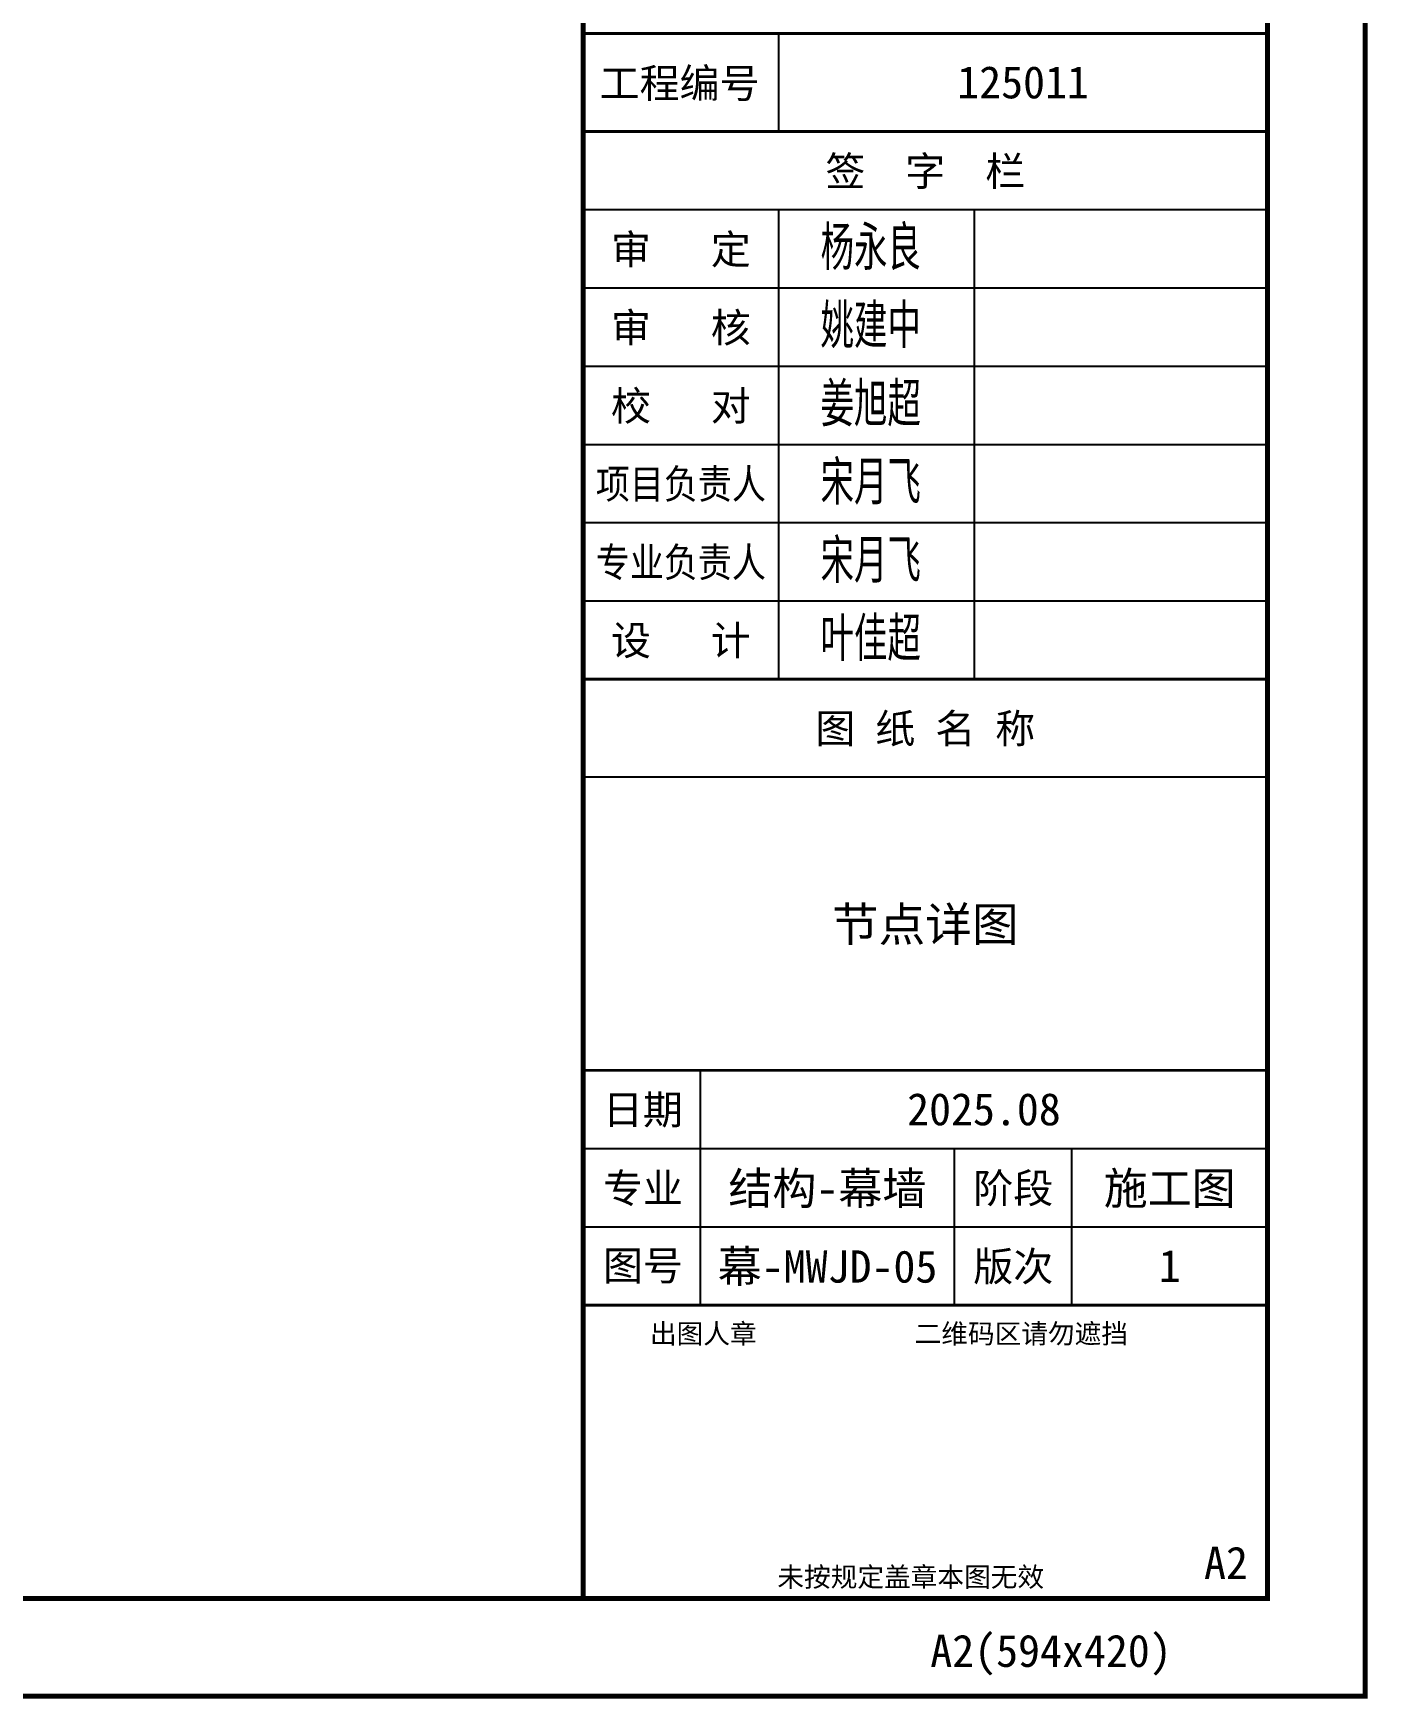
# Model space of a CAD drawing. Extents: x -202236 to 1002404, y -663931 to 1550022.
# Drawn here: x 17852 to 18944, y -357446 to -356084 of the extents above; entities that cross this region are included whole.
import ezdxf
from ezdxf.enums import TextEntityAlignment as Align
from ezdxf.xclip import XClip

# ---------------------------------------------------------------- set-up
doc = ezdxf.new("R2010")
doc.units = 0
doc.linetypes.add('ZN-DASH', pattern=[0.35, 0.25, -0.1])
for name, color, linetype in [('!ZN6-虚线-8', 8, 'ZN-DASH'), ('0-cxFrame', 155, 'Continuous'), ('00-Hatch', 8, 'Continuous'), ('qianming', 155, 'Continuous')]:
    doc.layers.add(name, color=color, linetype=linetype)
doc.layers.add('0-cxText', color=131, linetype='Continuous', lineweight=25)
doc.styles.add('BZHZ', font='bzxw', dxfattribs={"width": 0.8, "bigfont": 'bzhz'})
doc.styles.add('cx_biaoti', font='')
doc.styles.add('cx_tuming', font='simhei.ttf')
doc.styles.add('cx_tuqian1', font='')
doc.styles.add('黑体', font='simhei.ttf', dxfattribs={"height": 12})
doc.styles.get('cx_biaoti').set_extended_font_data('SimSun')
doc.styles.get('cx_tuqian1').set_extended_font_data('SimSun')

# ---------------------------------------------------------------- blocks, each defined once
blk = doc.blocks.new('20250915154908')
at = {"layer": '00-Hatch'}
h = blk.add_hatch(dxfattribs=at)
h.set_pattern_fill('钢筋混凝土', color=256, scale=15, angle=-21.6976, style=0, double=1)
h.set_pattern_definition([(23.3024225, (2158957.105, -516937.452), (-14.8344125, 34.44111213), []), (28.3024225, (2158957.105, -516937.45), (96.4861615, -48.5223725), [11.25, -123.75]), (333.3024225, (2158957.1, -516937.45), (22.375575, 112.529306), [9, -99]), (78.7538225, (2158965.15, -516941.5), (118.8617856, 64.0068405), [9.5610285, -105.171317]), (24.4866225, (2158968.2, -516909.58), (139.564723, -82.253803), [16.875, -185.625]), (74.9380225, (2158979.83, -516916.43), (184.286825, 83.932212), [14.341543, -157.75695]), (329.4866225, (2158968.2, -516909.58), (184.286759, 83.932356), [13.5, -148.5]), (359.3024225, (2158979.36, -516922.09), (60.8645854, -89.2160426), [11.25, -123.75]), (304.3024225, (2158979.36, -516922.09), (74.125409, 87.572455), [9, -99]), (49.7538225, (2158984.43, -516929.53), (134.989992, -1.643693), [9.5610285, -105.171317]), (15.8024225, (2158957.105, -516937.452), (20.155748, 45.7218205), [0, -97.8, 0, -100.5, 0, -99.375]), (345.8024225, (2158957.105, -516937.45), (58.5371318, 40.3812239), [0, -57.3, 0, -95.55, 0, -37.875]), (305.8024225, (2158926.025, -516925.085), (73.14921794, -32.7472444), [0, -37.5, 0, -117, 0, -155.25]), (295.8024225, (2158912.09, -516919.54), (86.8313913, -18.389388), [0, -48.75, 0, -77.7, 0, -110.25])])
h.paths.add_polyline_path([(104.6, -200), (-395.4, -200), (-1395.4, -200), (-1395.8, -200), (-1695.4, -200), (-1695.4, -450), (104.6, -450)])
blk = doc.blocks.new('zjcx_lan_qianzi(Dragon)')
for p, q in [((-7000, 4800), (0, 4800)), ((-5000, 4800), (-5000, 0)), ((-3000, 4800), (-3000, 0)), ((-7000, 4000), (0, 4000)), ((-7000, 3200), (0, 3200)), ((-7000, 2400), (0, 2400)), ((-7000, 1600), (0, 1600)), ((-7000, 800), (0, 800))]:
    blk.add_line(p, q)
at = {"const_width": 30}
blk.add_lwpolyline([(-7000, 5600), (0, 5600)], dxfattribs=at)
blk.add_lwpolyline([(-7000, 5600), (0, 5600), (0, 0), (-7000, 0)], close=True, dxfattribs=at)
at = {"style": 'cx_biaoti'}
for s, p in [('签  字  栏', (-3500, 5200)), ('审   定', (-6000, 4400)), ('审   核', (-6000, 3600)), ('校   对', (-6000, 2800)), ('设   计', (-6000, 400))]:
    blk.add_text(s, height=300, dxfattribs=at).set_placement(p, align=Align.MIDDLE)
at = {"style": 'cx_biaoti', "width": 0.85}
for s, p in [('项目负责人', (-6000, 2000)), ('专业负责人', (-6000, 1200))]:
    blk.add_text(s, height=300, dxfattribs=at).set_placement(p, align=Align.MIDDLE)
blk = doc.blocks.new('T-签字(Dragon)')
at = {"layer": '0-cxFrame'}
blk.add_blockref('zjcx_lan_qianzi(Dragon)', (0, 0), dxfattribs=at)
at = {"layer": 'qianming', "style": 'BZHZ', "width": 0.8}
for s, p in [('杨永良', (-4058, 4433)), ('姚建中', (-4058, 3633)), ('姜旭超', (-4058, 2833)), ('宋月飞', (-4058, 2033)), ('宋月飞', (-4058, 1233)), ('叶佳超', (-4058, 433))]:
    blk.add_text(s, height=450, dxfattribs=at).set_placement(p, align=Align.MIDDLE)
blk = doc.blocks.new('zjcx_lan_tuming(Dragon)')
for p, q in [((-7000, 8400), (0, 8400)), ((-5800, 3000), (-5800, 5400)), ((-7000, 4600), (0, 4600)), ((-3200, 3000), (-3200, 4600)), ((-2000, 3000), (-2000, 4600)), ((-7000, 3800), (0, 3800))]:
    blk.add_line(p, q)
at = {"const_width": 30}
for points in [[(-7000, 9400), (0, 9400)], [(-7000, 5400), (0, 5400)], [(-7000, 3000), (0, 3000)], [(-7000, 0), (0, 0)]]:
    blk.add_lwpolyline(points, dxfattribs=at)
blk.add_lwpolyline([(-7000, 9400), (0, 9400), (0, 0), (-7000, 0)], close=True)
at = {"style": 'cx_biaoti'}
for s, p in [('图 纸 名 称', (-3500, 8900)), ('日期', (-6388, 5000)), ('专业', (-6388, 4200)), ('阶段', (-2600, 4200)), ('图号', (-6388, 3400)), ('版次', (-2600, 3400))]:
    blk.add_text(s, height=300, dxfattribs=at).set_placement(p, align=Align.MIDDLE)
for s, p in [('出图人章', (-6316, 2607)), ('二维码区请勿遮挡', (-3609, 2607)), ('未按规定盖章本图无效', (-5013, 120))]:
    blk.add_text(s, height=200, dxfattribs=at).set_placement(p)
blk = doc.blocks.new('T-图签(Dragon)')
blk.add_blockref('zjcx_lan_tuming(Dragon)', (0, 0))
at = {"color": 3, "style": 'cx_biaoti'}
for s, p in [('2025.08', (-2900, 5000)), ('结构-幕墙 ', (-4389, 4199)), ('施工图', (-1000, 4200))]:
    blk.add_text(s, height=330, dxfattribs=at).set_placement(p, align=Align.MIDDLE)
blk = doc.blocks.new('zjcx_lan_xiangmu(Dragon)')
for p, q in [((-7000, 9000), (0, 9000)), ((-7000, 6000), (0, 6000)), ((-7000, 3000), (0, 3000)), ((-5000, 1000), (-5000, 0))]:
    blk.add_line(p, q)
at = {"const_width": 30}
for points in [[(-7000, 10000), (0, 10000)], [(-7000, 7000), (0, 7000)], [(-7000, 7000), (0, 7000)], [(-7000, 4000), (0, 4000)], [(-7000, 4000), (0, 4000)], [(-7000, 1000), (0, 1000)], [(-7000, 0), (0, 0)]]:
    blk.add_lwpolyline(points, dxfattribs=at)
blk.add_lwpolyline([(-7000, 10000), (0, 10000), (0, 0), (-7000, 0)], close=True)
at = {"style": 'cx_biaoti'}
for s, p in [('建 设 单 位', (-3500, 9500)), ('项 目 名 称', (-3500, 6500)), ('子 项 名 称', (-3500, 3500)), ('工程编号', (-6013, 500))]:
    blk.add_text(s, height=300, dxfattribs=at).set_placement(p, align=Align.MIDDLE)
blk = doc.blocks.new('T-项目(Dragon)')
blk.add_blockref('zjcx_lan_xiangmu(Dragon)', (0, 0))
at = {"color": 3, "style": 'cx_tuming'}
for s, height, p in [('嘉兴世赫建达智能装备有限公司', 330, (-6816, 7901)), ('年产500套智能装备建设项目 ', 350, (-6638, 4859)), ('门卫一、门卫二', 350, (-5399, 1876))]:
    blk.add_text(s, height=height, dxfattribs=at).set_placement(p)
blk = doc.blocks.new('zjcx_T2(Dragon)')
at = {"layer": '0-cxFrame', "const_width": 50}
blk.add_lwpolyline([(-7000, 40000), (0, 40000), (0, 0), (-7000, 0)], close=True, dxfattribs=at)
at = {"layer": '0-cxFrame'}
for name, p in [('T-项目(Dragon)', (0, 15000)), ('T-签字(Dragon)', (0, 9400)), ('T-图签(Dragon)', (0, 0))]:
    blk.add_blockref(name, p, dxfattribs=at)
blk = doc.blocks.new('TK22.A2 L(Dragon)')
at = {"layer": '0-cxFrame', "color": 7, "const_width": 0.5}
blk.add_lwpolyline([(0, 0), (-594, 0), (-594, 420), (0, 420)], close=True, dxfattribs=at)
at = {"layer": '0-cxFrame', "const_width": 0.5}
for points in [[(-80, 10), (-574, 10), (-574, 410), (-80, 410)], [(-10, 10), (-80, 10), (-80, 410), (-10, 410)]]:
    blk.add_lwpolyline(points, close=True, dxfattribs=at)
at = {"layer": '0-cxFrame', "xscale": 0.01, "yscale": 0.01, "zscale": 0.01}
blk.add_blockref('zjcx_T2(Dragon)', (-10, 10), dxfattribs=at)
at = {"style": '黑体', "flags": 4}
blk.add_attdef('图幅', text='', height=3.3, dxfattribs=at).set_placement((-40, 3), align=Align.RIGHT)
at = {"layer": '0-cxFrame', "style": '黑体'}
blk.add_text('(594x420)', height=3.3, dxfattribs=at).set_placement((-40, 3))
at = {"layer": '0-cxText', "flags": 4}
for tag, height, style, p in [('建设单位', 3.5, 'cx_tuming', (-45, 240)), ('项目名称', 3.5, 'cx_tuming', (-45, 210)), ('子项名称', 3.5, 'cx_tuming', (-45, 180)), ('工程编号', 3.3, 'cx_tuqian1', (-35, 165)), ('图名1', 3.5, 'cx_tuming', (-45, 87)), ('图名2', 3.5, 'cx_tuming', (-45, 79)), ('图名3', 3.5, 'cx_tuming', (-45, 71)), ('出图日期', 3.3, 'cx_tuqian1', (-39, 60)), ('专业', 3.3, 'cx_tuqian1', (-55, 52)), ('图号', 3.3, 'cx_tuqian1', (-55, 44)), ('版次', 3.3, 'cx_tuqian1', (-20, 44))]:
    blk.add_attdef(tag, text='', height=height, dxfattribs=dict(at, style=style)).set_placement(p, align=Align.MIDDLE)
at = {"layer": 'Defpoints', "color": 6, "flags": 4}
for tag, height, style, p in [('tufu', 3.3, '黑体', (-12, 12)), ('dwfname', 4, 'cx_tuqian1', (-80, 3))]:
    blk.add_attdef(tag, text='', height=height, dxfattribs=dict(at, style=style)).set_placement(p, align=Align.RIGHT)

msp = doc.modelspace()

# ---------------------------------------------------------------- block references
at = {"layer": '!ZN6-虚线-8', "ltscale": 80}
ref = msp.add_blockref('20250915154908', (17967.31, -356917.27), dxfattribs=at)
XClip(ref).set_block_clipping_path([(-2410.5673113203, -287.5065699427), (-630.4496414075, 2649.3774353974)])

# ---------------------------------------------------------------- next in the draw order: block references
at = {"layer": '0-cxFrame'}
ref = msp.add_blockref('TK22.A2 L(Dragon)', (18942.2, -357444.07), dxfattribs=dict(at, xscale=8, yscale=8, zscale=8))
ref.add_attrib('图名2', '节点详图', dxfattribs={"layer": '0-cxText', "height": 28, "style": 'cx_tuming'}).set_placement((18582.2, -356812.07), align=Align.MIDDLE)
ref.add_attrib('工程编号', '125011', dxfattribs={"layer": '0-cxText', "height": 26.4, "style": 'cx_tuqian1'}).set_placement((18662.2, -356124.07), align=Align.MIDDLE)
ref.add_attrib('图号', '幕-MWJD-05', dxfattribs={"layer": '0-cxText', "height": 26.4, "style": 'cx_tuqian1'}).set_placement((18502.2, -357092.07), align=Align.MIDDLE)
ref.add_attrib('版次', '1', dxfattribs={"layer": '0-cxText', "height": 26.4, "style": 'cx_tuqian1'}).set_placement((18782.2, -357092.07), align=Align.MIDDLE)
ref.add_attrib('图幅', 'A2', dxfattribs={"layer": '0', "height": 26.4, "style": '黑体'}).set_placement((18622.2, -357420.07), align=Align.RIGHT)
ref.add_attrib('tufu', 'A2', dxfattribs={"layer": 'Defpoints', "color": 6, "height": 26.4, "style": '黑体'}).set_placement((18846.2, -357348.07), align=Align.RIGHT)

doc.saveas('drawing.dxf')
